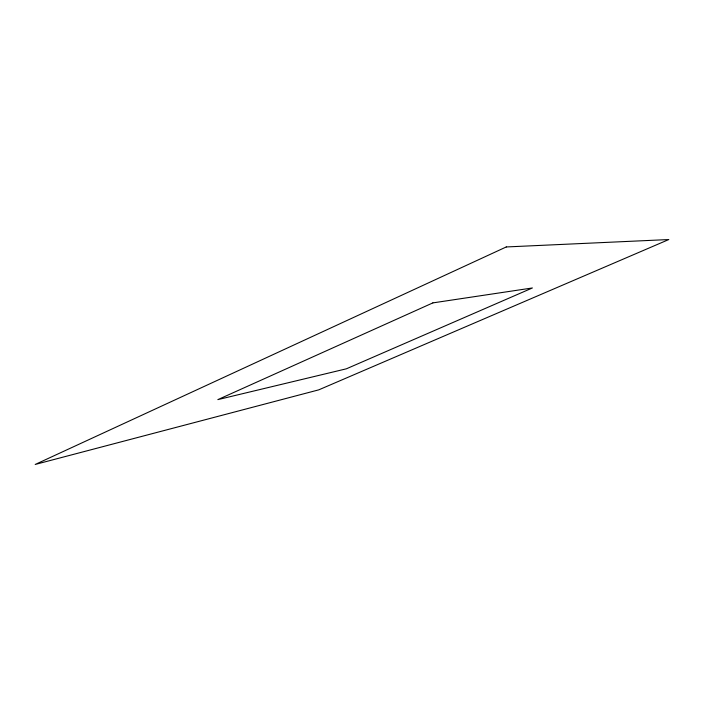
<?xml version="1.0" encoding="UTF-8"?>
<svg xmlns="http://www.w3.org/2000/svg" width="704" height="704" viewBox="0 0 704 704"><rect width="100%" height="100%" fill="white"/><g stroke="black" fill="none" stroke-linecap="round" stroke-linejoin="round"><path stroke-width="1.06" d="M506.264 246.954L35.2 464.455L318.771 389.849L668.8 239.545L506.264 246.954M432.854 302.896L217.844 399.626L346.377 368.808L532.4 287.962L432.854 302.896"/></g></svg>
